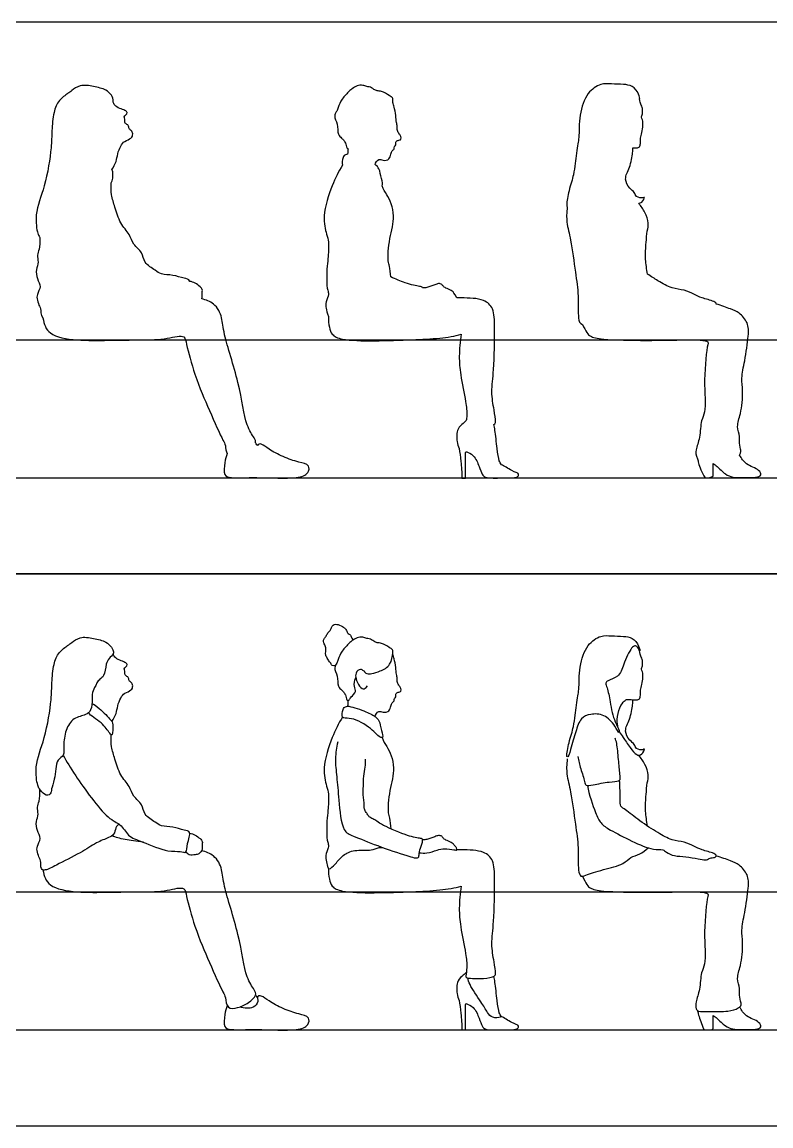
# Model space of a CAD drawing. Header units: millimetres. Extents: x 11.2 to 50.9, y -0.3 to 14.1.
# Drawn here: x 26.87 to 29.349, y 10.298 to 13.955 of the extents above; entities that cross this region are included whole.
import ezdxf

# ---------------------------------------------------------------- set-up
doc = ezdxf.new("R2010")
doc.units = ezdxf.units.MM
for name, color, linetype, true_color in [('AG-DIAGRAM', 7, 'Continuous', 0xfecc66), ('AG-GUIDES', 7, 'Continuous', 0xcccccc), ('AG-OUTLINE', 7, 'Continuous', 0x8000ff), ('AG-PEOPLE', 7, 'Continuous', 0x66ccff), ('X-VPRT', 6, 'Continuous', 0xff00ff)]:
    doc.layers.add(name, color=color, linetype=linetype, true_color=true_color)

msp = doc.modelspace()

# ---------------------------------------------------------------- linework, layer by layer
at = {"layer": 'AG-DIAGRAM'}
for p, q in [((21.9063, 12.4451), (31.503, 12.4451)), ((21.9063, 10.6163), (31.503, 10.6163))]:
    msp.add_line(p, q, dxfattribs=at)
at = {"layer": 'AG-GUIDES'}
for p, q in [((21.9063, 12.9023), (31.503, 12.9023)), ((21.9063, 11.0735), (31.503, 11.0735))]:
    msp.add_line(p, q, dxfattribs=at)
at = {"layer": 'AG-OUTLINE'}
for points, knots in [([(27.1712, 13.6904), (27.1719, 13.7014), (27.1657, 13.7148), (27.147, 13.733), (27.1063, 13.7425), (27.0618, 13.7499), (27.0346, 13.728), (27.0204, 13.7189), (26.9893, 13.6964), (26.9727, 13.656), (26.9673, 13.5932), (26.9679, 13.5382), (26.9473, 13.4098), (26.9094, 13.3245), (26.92, 13.2548), (26.9244, 13.2478), (26.9284, 13.2422)], [1.34035, 1.34035, 1.34035, 1.34035, 1.586226, 1.884048, 2.266528, 2.660866, 2.991907, 3.238179, 3.590077, 3.981094, 4.440113, 4.886602, 5.55424, 6.146054, 6.606571, 6.837979, 6.837979, 6.837979, 6.837979]), ([(28.0969, 13.6887), (28.0977, 13.6986), (28.0972, 13.7049), (28.0849, 13.7125), (28.061, 13.7273), (28.0452, 13.7268), (28.0349, 13.7321), (28.02, 13.7422), (28.0107, 13.7408), (27.9884, 13.7518), (27.9679, 13.7378), (27.9529, 13.7281), (27.9421, 13.7134), (27.9278, 13.7011), (27.9153, 13.6722), (27.9128, 13.6617), (27.9067, 13.6525), (27.9031, 13.6394), (27.9167, 13.6178), (27.9131, 13.5831), (27.9275, 13.5715), (27.9359, 13.5629), (27.9424, 13.5525), (27.9443, 13.5373), (27.9489, 13.5358)], [1.401649, 1.401649, 1.401649, 1.401649, 1.589798, 1.802009, 2.111896, 2.337796, 2.535259, 2.778149, 2.944759, 3.150227, 3.80662, 4.058383, 4.299691, 4.556744, 4.877506, 5.086956, 5.23733, 5.325616, 5.63691, 5.973397, 6.209732, 6.407341, 6.619473, 6.852957, 6.852957, 6.852957, 6.852957]), ([(28.9146, 13.7017), (28.9161, 13.7011), (28.9123, 13.7211), (28.891, 13.7454), (28.8608, 13.7495), (28.8209, 13.7501), (28.785, 13.7535), (28.7372, 13.7205), (28.7134, 13.6494), (28.7146, 13.5741), (28.7092, 13.5483), (28.7008, 13.4908), (28.6973, 13.4512), (28.6812, 13.4016), (28.6728, 13.3612), (28.6731, 13.3506)], [6.143905, 6.143905, 6.143905, 6.143905, 6.374057, 6.705702, 7.018046, 7.380016, 7.720012, 8.134319, 8.635626, 9.136944, 9.415037, 10.006049, 10.382368, 10.800224, 11.148168, 11.148168, 11.148168, 11.148168]), ([(27.1672, 13.4666), (27.1727, 13.4749), (27.1822, 13.4932), (27.1854, 13.5182), (27.1949, 13.5448), (27.2083, 13.562), (27.2317, 13.5685), (27.2381, 13.5848), (27.2313, 13.5967), (27.2233, 13.6013), (27.2219, 13.6134), (27.2168, 13.6157), (27.2079, 13.6225), (27.2115, 13.6337), (27.2054, 13.6421), (27.2133, 13.6476), (27.2198, 13.6558), (27.2097, 13.6642), (27.1926, 13.6684), (27.1756, 13.6791), (27.1725, 13.6868), (27.1712, 13.6904)], [0, 0, 0, 0, 0.314031, 0.603788, 0.90477, 1.168829, 1.442278, 1.663187, 1.86389, 2.035511, 2.221882, 2.355063, 2.533446, 2.719791, 2.884954, 3.048982, 3.216959, 3.399095, 3.646997, 3.898888, 4.093701, 4.093701, 4.093701, 4.093701]), ([(28.0385, 13.483), (28.0402, 13.4897), (28.0496, 13.5048), (28.065, 13.4952), (28.0871, 13.4991), (28.09, 13.518), (28.0941, 13.5292), (28.1032, 13.5346), (28.1007, 13.5434), (28.1085, 13.548), (28.1069, 13.5573), (28.1099, 13.5628), (28.1201, 13.5644), (28.1249, 13.5668), (28.1247, 13.5775), (28.1184, 13.5842), (28.1108, 13.5959), (28.1129, 13.6093), (28.1086, 13.6237), (28.1073, 13.6459), (28.1024, 13.6742), (28.0988, 13.6839), (28.0969, 13.6887)], [0, 0, 0, 0, 0.259158, 0.481037, 0.730125, 0.96621, 1.163781, 1.335045, 1.488135, 1.644399, 1.811037, 1.945011, 2.12376, 2.247996, 2.419329, 2.594677, 2.801673, 3.006957, 3.223868, 3.496365, 3.801256, 4.025291, 4.025291, 4.025291, 4.025291]), ([(28.8919, 13.5387), (28.8991, 13.5381), (28.9133, 13.5376), (28.9177, 13.5503), (28.9164, 13.5661), (28.9209, 13.5849), (28.9264, 13.6065), (28.9258, 13.6317), (28.9191, 13.6398), (28.9249, 13.6514), (28.9251, 13.6689), (28.9187, 13.6832), (28.9162, 13.6913), (28.9146, 13.7017)], [1.392332, 1.392332, 1.392332, 1.392332, 1.663471, 1.861799, 2.102504, 2.367906, 2.661989, 2.960937, 3.142363, 3.347613, 3.601452, 3.843902, 4.047488, 4.047488, 4.047488, 4.047488]), ([(27.9489, 13.5358), (27.9489, 13.5331), (27.9487, 13.5278), (27.9478, 13.5212), (27.9471, 13.5179)], [0, 0, 0, 0, 0.1606689, 0.3416976, 0.3416976, 0.3416976, 0.3416976]), ([(28.9115, 13.3554), (28.915, 13.3552), (28.9243, 13.3583), (28.9335, 13.3783), (28.9244, 13.371), (28.9016, 13.3749), (28.8983, 13.3923), (28.8805, 13.404), (28.8611, 13.4367), (28.8835, 13.4726), (28.892, 13.5218), (28.8919, 13.5332), (28.8919, 13.5387)], [1.047872, 1.047872, 1.047872, 1.047872, 1.191361, 1.433416, 1.566134, 1.827374, 2.051316, 2.311565, 2.639868, 3.007108, 3.406994, 3.640061, 3.640061, 3.640061, 3.640061]), ([(27.9471, 13.5179), (27.936, 13.5149), (27.9319, 13.5077), (27.9278, 13.4868), (27.9308, 13.4814)], [0, 0, 0, 0, 0.2590297, 0.6441337, 0.6441337, 0.6441337, 0.6441337]), ([(27.1646, 13.4225), (27.1702, 13.4287), (27.1711, 13.4552), (27.1688, 13.4639), (27.1672, 13.4666)], [-1.9229001, -1.9229001, -1.9229001, -1.9229001, -1.5406971, -1.3346692, -1.3346692, -1.3346692, -1.3346692]), ([(27.9308, 13.4814), (27.9174, 13.4598), (27.8947, 13.4155), (27.8628, 13.3158), (27.8764, 13.2544), (27.8858, 13.2277), (27.8841, 13.204), (27.8834, 13.1773), (27.8779, 13.1366), (27.877, 13.0726), (27.8871, 13.0544), (27.8747, 13.0288), (27.8759, 13.0074), (27.8795, 12.9927), (27.8847, 12.9794)], [0, 0, 0, 0, 0.512436, 1.109265, 1.566946, 1.870422, 2.146003, 2.457446, 2.82593, 3.654688, 3.90778, 4.208212, 4.482075, 4.75055, 4.75055, 4.75055, 4.75055]), ([(28.0619, 13.4132), (28.0655, 13.4173), (28.0579, 13.4386), (28.0539, 13.4698), (28.0443, 13.4789), (28.0385, 13.483)], [1.9196568, 1.9196568, 1.9196568, 1.9196568, 2.2083703, 2.5548667, 2.8184896, 2.8184896, 2.8184896, 2.8184896]), ([(27.4247, 13.0964), (27.4218, 13.1038), (27.4039, 13.1065), (27.3691, 13.1181), (27.3303, 13.1185), (27.3103, 13.1338), (27.2706, 13.1569), (27.2713, 13.1923), (27.2361, 13.2176), (27.2265, 13.2538), (27.1925, 13.2881), (27.1775, 13.3421), (27.1645, 13.3814), (27.1638, 13.4093), (27.1646, 13.4225)], [4.393917, 4.393917, 4.393917, 4.393917, 4.649589, 5.01043, 5.362189, 5.648308, 6.035754, 6.393828, 6.754666, 7.100548, 7.496023, 7.926619, 8.310368, 8.664834, 8.664834, 8.664834, 8.664834]), ([(28.0909, 13.111), (28.0899, 13.1233), (28.0867, 13.1481), (28.0792, 13.1636), (28.0845, 13.2363), (28.1094, 13.32), (28.0776, 13.3868), (28.0662, 13.4), (28.0619, 13.4132)], [-2.338665, -2.338665, -2.338665, -2.338665, -2.019438, -1.771037, -1.302729, -0.880465, -0.368019, 0, 0, 0, 0]), ([(28.9405, 13.1203), (28.9379, 13.1371), (28.9321, 13.1754), (28.9359, 13.2212), (28.939, 13.2639), (28.9468, 13.2896), (28.933, 13.3263), (28.9195, 13.3447), (28.9115, 13.3554)], [0.177929, 0.177929, 0.177929, 0.177929, 0.492782, 0.901168, 1.222713, 1.505265, 1.84554, 2.175346, 2.175346, 2.175346, 2.175346]), ([(28.6752, 13.3435), (28.6725, 13.3233), (28.6722, 13.2866), (28.6884, 13.2327), (28.7016, 13.125), (28.7136, 13.0515), (28.7096, 12.9783), (28.7158, 12.9568), (28.7255, 12.9539)], [0.101851, 0.101851, 0.101851, 0.101851, 0.444918, 0.898997, 1.495934, 2.014203, 2.5157, 2.787919, 2.787919, 2.787919, 2.787919]), ([(26.9284, 13.2422), (26.9291, 13.2264), (26.9274, 13.2019), (26.9183, 13.1837), (26.925, 13.1595), (26.915, 13.1353), (26.9174, 13.1047), (26.9355, 13.0792), (26.9172, 13.0536), (26.9194, 13.0347), (26.9268, 13.0129), (26.9329, 13.0066), (26.9302, 12.9856), (26.9381, 12.9752)], [-5.952607, -5.952607, -5.952607, -5.952607, -5.60911, -5.323995, -5.02662, -4.711008, -4.37038, -4.039831, -3.716046, -3.441977, -3.153132, -2.964054, -2.646415, -2.646415, -2.646415, -2.646415]), ([(27.4643, 13.0388), (27.467, 13.0468), (27.4648, 13.0558), (27.4681, 13.0696), (27.4589, 13.0792), (27.4432, 13.0917), (27.4309, 13.0953), (27.4247, 13.0964)], [-1.174, -1.174, -1.174, -1.174, -0.949855, -0.735722, -0.528643, -0.261282, 0, 0, 0, 0]), ([(28.1959, 13.0744), (28.1941, 13.0789), (28.1826, 13.0794), (28.1464, 13.0875), (28.1061, 13.1041), (28.0909, 13.111)], [4.6311214, 4.6311214, 4.6311214, 4.6311214, 4.8292889, 5.2589503, 5.5708709, 5.5708709, 5.5708709, 5.5708709]), ([(29.1685, 13.0207), (29.1691, 13.0235), (29.1586, 13.0324), (29.1197, 13.0404), (29.0951, 13.0536), (29.0623, 13.0692), (29.0201, 13.0718), (28.9811, 13.0946), (28.9522, 13.1126), (28.9405, 13.1203)], [4.710081, 4.710081, 4.710081, 4.710081, 4.904305, 5.261144, 5.563237, 5.893127, 6.252466, 6.658706, 6.933569, 6.933569, 6.933569, 6.933569]), ([(28.3091, 13.0412), (28.3005, 13.058), (28.2944, 13.0645), (28.2769, 13.0723), (28.2645, 13.0781), (28.2603, 13.0876), (28.2476, 13.0898), (28.2361, 13.0849), (28.2103, 13.0751), (28.2008, 13.0746), (28.1959, 13.0744)], [1.450201, 1.450201, 1.450201, 1.450201, 1.692318, 1.999665, 2.255732, 2.467713, 2.698661, 2.951457, 3.313656, 3.581009, 3.581009, 3.581009, 3.581009]), ([(27.6429, 12.5614), (27.6439, 12.5667), (27.637, 12.5808), (27.6064, 12.6227), (27.5939, 12.75), (27.5349, 12.9225), (27.5339, 12.9748), (27.5121, 13.0221), (27.4785, 13.035), (27.4643, 13.0388)], [6.616881, 6.616881, 6.616881, 6.616881, 6.841241, 7.242103, 7.896983, 8.520196, 8.929143, 9.345636, 9.644688, 9.644688, 9.644688, 9.644688]), ([(28.4321, 12.6223), (28.4365, 12.6251), (28.4388, 12.6326), (28.4322, 12.6731), (28.4217, 12.7325), (28.4337, 12.8043), (28.4345, 12.9398), (28.4338, 13.0053), (28.3983, 13.0403), (28.3458, 13.0414), (28.3141, 13.0412), (28.3091, 13.0412)], [3.226766, 3.226766, 3.226766, 3.226766, 3.404245, 3.7618, 4.20646, 4.703599, 5.37571, 5.832074, 6.199256, 6.692151, 6.782317, 6.782317, 6.782317, 6.782317]), ([(29.2459, 12.5205), (29.2521, 12.5313), (29.2474, 12.5405), (29.2445, 12.5671), (29.2476, 12.5824), (29.234, 12.6178), (29.2516, 12.6574), (29.258, 12.7329), (29.2506, 12.7758), (29.2633, 12.8337), (29.2757, 12.914), (29.2759, 12.9587), (29.2446, 12.9935), (29.2161, 13.0048), (29.1847, 13.0168), (29.1685, 13.0207)], [6.750751, 6.750751, 6.750751, 6.750751, 6.957707, 7.251766, 7.482864, 7.81562, 8.196854, 8.693094, 9.07278, 9.513186, 10.035403, 10.415698, 10.787489, 11.109422, 11.516265, 11.516265, 11.516265, 11.516265]), ([(26.9381, 12.9752), (26.9431, 12.9541), (26.9528, 12.9162), (27.0548, 12.899), (27.1546, 12.9013), (27.263, 12.9024), (27.3435, 12.9027), (27.4089, 12.923), (27.4133, 12.8849), (27.4465, 12.7658), (27.4885, 12.6724), (27.5329, 12.5708), (27.5435, 12.5555), (27.5449, 12.5332), (27.5487, 12.5256)], [0, 0, 0, 0, 0.461865, 1.019672, 1.606044, 2.199499, 2.734365, 3.153121, 3.390003, 3.819688, 4.426374, 5.025975, 5.288713, 5.542018, 5.542018, 5.542018, 5.542018]), ([(27.8847, 12.9794), (27.8837, 12.9677), (27.886, 12.9435), (27.8952, 12.9176), (27.9295, 12.9005), (28.0393, 12.8984), (28.1597, 12.9025), (28.2478, 12.9065), (28.303, 12.9148), (28.3239, 12.9213)], [0, 0, 0, 0, 0.350825, 0.660364, 1.065455, 1.66993, 2.334947, 2.90362, 3.373563, 3.373563, 3.373563, 3.373563]), ([(28.7255, 12.9539), (28.7298, 12.9434), (28.7418, 12.9234), (28.7494, 12.9139), (28.7899, 12.9023), (28.9504, 12.8997), (29.0572, 12.9029), (29.1449, 12.9022), (29.1378, 12.8798), (29.1245, 12.7666), (29.1364, 12.6646), (29.1164, 12.6359), (29.1162, 12.5789), (29.0996, 12.54), (29.1003, 12.5207), (29.1067, 12.5085)], [0, 0, 0, 0, 0.335082, 0.677774, 1.086435, 1.674353, 2.307544, 2.790197, 2.930909, 3.539363, 4.130004, 4.451195, 4.874063, 5.252738, 5.52397, 5.52397, 5.52397, 5.52397]), ([(28.3239, 12.9213), (28.3196, 12.8972), (28.3158, 12.8469), (28.3204, 12.7876), (28.3392, 12.6991), (28.3438, 12.66), (28.3413, 12.6399), (28.3406, 12.6349)], [0, 0, 0, 0, 0.488296, 0.937949, 1.476909, 1.868614, 2.027853, 2.027853, 2.027853, 2.027853]), ([(28.3406, 12.6349), (28.3372, 12.632), (28.3308, 12.625), (28.3084, 12.6093), (28.3078, 12.564), (28.3182, 12.5427), (28.3235, 12.4982), (28.3259, 12.4631), (28.326, 12.4447), (28.33, 12.4447), (28.3339, 12.4447), (28.3378, 12.4447), (28.3377, 12.4613), (28.3377, 12.4932), (28.3384, 12.5204), (28.3381, 12.5328), (28.3441, 12.531), (28.3683, 12.5205), (28.3832, 12.4836), (28.3922, 12.4572), (28.404, 12.4432), (28.4591, 12.4454), (28.4964, 12.4449), (28.5103, 12.4475), (28.5181, 12.4607), (28.4901, 12.4664), (28.4643, 12.4868), (28.4569, 12.4881)], [0, 0, 0, 0, 0.211506, 0.500394, 0.870818, 1.154025, 1.52998, 1.9565, 1.9565, 1.9565, 2.153403, 2.153403, 2.153403, 2.558386, 2.863053, 3.03605, 3.14649, 3.429914, 3.794635, 4.098782, 4.338088, 4.756952, 5.116445, 5.322488, 5.499745, 5.786684, 6.140831, 6.140831, 6.140831, 6.140831]), ([(28.4569, 12.4881), (28.4542, 12.4925), (28.448, 12.5024), (28.4427, 12.5422), (28.4359, 12.6022), (28.4333, 12.6156), (28.4321, 12.6223)], [0, 0, 0, 0, 0.224239, 0.58843, 1.032807, 1.289815, 1.289815, 1.289815, 1.289815]), ([(27.5487, 12.5256), (27.5447, 12.5157), (27.5405, 12.4974), (27.5353, 12.4516), (27.5656, 12.4435), (27.6485, 12.4486), (27.7746, 12.44), (27.8185, 12.4568), (27.8232, 12.4897), (27.783, 12.4973), (27.7357, 12.5133), (27.6866, 12.5392), (27.6647, 12.5582), (27.6519, 12.5584), (27.6494, 12.5521)], [0, 0, 0, 0, 0.323353, 0.689423, 0.967399, 1.481284, 2.114624, 2.487589, 2.759348, 3.101642, 3.52381, 3.916663, 4.229484, 4.427658, 4.427658, 4.427658, 4.427658]), ([(27.6494, 12.5521), (27.6477, 12.5538), (27.6447, 12.5578), (27.6435, 12.5602), (27.6429, 12.5614)], [0, 0, 0, 0, 0.1559261, 0.2701788, 0.2701788, 0.2701788, 0.2701788]), ([(29.1067, 12.5085), (29.1077, 12.5034), (29.1092, 12.4938), (29.1195, 12.4633), (29.1317, 12.4451), (29.1388, 12.4451), (29.1459, 12.4451), (29.1585, 12.4507), (29.1585, 12.4648), (29.1585, 12.4789), (29.1585, 12.4929), (29.1629, 12.4895), (29.1717, 12.483), (29.1978, 12.4561), (29.2231, 12.4462), (29.2534, 12.4461), (29.2967, 12.4454), (29.32, 12.4526), (29.31, 12.4749), (29.2646, 12.4876), (29.2518, 12.5097), (29.2459, 12.5205)], [-0.620148, -0.620148, -0.620148, -0.620148, -0.401175, -0.007079, -0.007079, -0.007079, 0.235415, 0.235415, 0.235415, 0.575999, 0.575999, 0.575999, 0.803252, 1.139825, 1.427956, 1.735614, 2.111185, 2.350475, 2.576446, 2.952558, 3.292212, 3.292212, 3.292212, 3.292212])]:
    msp.add_open_spline(points, degree=3, knots=knots, dxfattribs=at)
msp.add_open_spline([(28.6731, 13.3506), (28.6732, 13.3462), (28.674, 13.3432), (28.6752, 13.3435)], degree=3, dxfattribs=at)
at = {"layer": 'AG-PEOPLE'}
for centre, start, end in [((29.1317, 10.6219), 205.6604, 270), ((29.1529, 10.6219), 270, 360)]:
    msp.add_arc(centre, 0.00562, start, end, dxfattribs=at)
for points, knots in [([(27.9065, 11.8221), (27.9033, 11.8217), (27.8954, 11.8217), (27.8906, 11.8341), (27.8855, 11.838), (27.878, 11.8516), (27.8733, 11.8608), (27.8765, 11.8761), (27.8742, 11.8881), (27.8656, 11.9022), (27.8691, 11.9117), (27.8767, 11.9208), (27.8816, 11.9313), (27.8874, 11.9371), (27.8919, 11.9416), (27.8973, 11.9608), (27.9169, 11.9605), (27.9342, 11.9505), (27.9432, 11.9439), (27.9459, 11.9296), (27.9584, 11.9261), (27.9594, 11.9176), (27.9648, 11.9084)], [0, 0, 0, 0, 0.187051, 0.388944, 0.543696, 0.771586, 0.964542, 1.190362, 1.401713, 1.634577, 1.813726, 2.017797, 2.22115, 2.385622, 2.534842, 2.780547, 3.023187, 3.288834, 3.484439, 3.697138, 3.89478, 4.088908, 4.088908, 4.088908, 4.088908]), ([(27.1172, 11.766), (27.1204, 11.7701), (27.1264, 11.779), (27.1434, 11.7882), (27.1466, 11.8287), (27.1561, 11.8466), (27.1722, 11.8609), (27.1736, 11.8688), (27.1657, 11.886), (27.147, 11.9042), (27.1063, 11.9137), (27.0618, 11.9211), (27.0346, 11.8992), (27.0204, 11.8901), (26.9893, 11.8676), (26.9727, 11.8272), (26.9673, 11.7644), (26.9679, 11.7094), (26.9473, 11.581), (26.9094, 11.4957), (26.92, 11.426), (26.9262, 11.4161), (26.947, 11.3889), (26.9663, 11.3967), (26.9656, 11.4129), (26.9771, 11.4419), (26.9806, 11.4805), (26.9848, 11.5117), (27.0107, 11.5246), (27.0061, 11.5602), (27.012, 11.6089), (27.0375, 11.652), (27.0806, 11.6578), (27.1, 11.6743), (27.1018, 11.7126), (27.1019, 11.7397), (27.1119, 11.7525), (27.1172, 11.766)], [0, 0, 0, 0, 0.224304, 0.464686, 0.81807, 1.085781, 1.34035, 1.491657, 1.72993, 2.018543, 2.389197, 2.771341, 3.092147, 3.330803, 3.671821, 4.050747, 4.495573, 4.928256, 5.57525, 6.148765, 6.595042, 6.819295, 7.091059, 7.482875, 7.866009, 8.30003, 8.650837, 8.9726, 9.248545, 9.571487, 9.978635, 10.370173, 10.732866, 11.005941, 11.352424, 11.652278, 11.920839, 11.920839, 11.920839, 11.920839]), ([(28.0008, 11.8054), (28.0035, 11.8017), (28.0113, 11.7944), (28.0288, 11.796), (28.0567, 11.8047), (28.0913, 11.8225), (28.0982, 11.8642), (28.0972, 11.8761), (28.0849, 11.8837), (28.061, 11.8985), (28.0452, 11.898), (28.0349, 11.9033), (28.02, 11.9134), (28.0107, 11.912), (27.9884, 11.923), (27.9679, 11.909), (27.9529, 11.8993), (27.9421, 11.8846), (27.9278, 11.8723), (27.9153, 11.8434), (27.9125, 11.8315), (27.9003, 11.815), (27.9167, 11.789), (27.9131, 11.7543), (27.9275, 11.7427), (27.9359, 11.7341), (27.9424, 11.7237), (27.9448, 11.7036), (27.9538, 11.7099), (27.9586, 11.7196), (27.9784, 11.7367), (27.9676, 11.7536), (27.9703, 11.7726), (27.9749, 11.7833)], [0, 0, 0, 0, 0.217418, 0.45046, 0.765414, 1.122742, 1.485389, 1.673039, 1.884688, 2.193756, 2.419058, 2.615998, 2.858244, 3.024414, 3.229338, 3.883993, 4.13509, 4.375759, 4.632132, 4.952045, 5.160941, 5.398969, 5.709439, 6.045035, 6.280745, 6.477831, 6.689401, 6.922267, 7.066336, 7.267627, 7.542925, 7.788062, 8.066875, 8.066875, 8.066875, 8.066875]), ([(28.6731, 11.5218), (28.6781, 11.5167), (28.6886, 11.5543), (28.7031, 11.603), (28.7172, 11.6501), (28.7527, 11.6644), (28.799, 11.6628), (28.8322, 11.6277), (28.8467, 11.5948), (28.8487, 11.6116), (28.8293, 11.6375), (28.8169, 11.7018), (28.8092, 11.7474), (28.8004, 11.7651), (28.8101, 11.7751), (28.8482, 11.7847), (28.8606, 11.8267), (28.8847, 11.8814), (28.8988, 11.8901), (28.9087, 11.8858), (28.9175, 11.8648), (28.9123, 11.8923), (28.891, 11.9166), (28.8608, 11.9207), (28.8209, 11.9213), (28.785, 11.9247), (28.7372, 11.8917), (28.7134, 11.8206), (28.7146, 11.7453), (28.7092, 11.7195), (28.7008, 11.662), (28.6973, 11.6224), (28.6812, 11.5728), (28.6728, 11.5324), (28.6731, 11.5218)], [0, 0, 0, 0, 0.274962, 0.714104, 1.109366, 1.448736, 1.830399, 2.243209, 2.535645, 2.691073, 3.018109, 3.4962, 3.896694, 4.129941, 4.319548, 4.661945, 5.048568, 5.496022, 5.70708, 5.889991, 6.102158, 6.334229, 6.668641, 6.983591, 7.34858, 7.691413, 8.109176, 8.614665, 9.120165, 9.400579, 9.996521, 10.37598, 10.797321, 11.148168, 11.148168, 11.148168, 11.148168]), ([(27.1672, 11.6378), (27.1727, 11.6461), (27.1822, 11.6644), (27.1854, 11.6894), (27.1949, 11.716), (27.2083, 11.7332), (27.2317, 11.7397), (27.2381, 11.756), (27.2313, 11.7679), (27.2233, 11.7725), (27.2219, 11.7846), (27.2168, 11.7869), (27.2079, 11.7937), (27.2115, 11.8049), (27.2054, 11.8133), (27.2133, 11.8188), (27.2198, 11.827), (27.2097, 11.8354), (27.1926, 11.8396), (27.1756, 11.8503), (27.1725, 11.858), (27.1712, 11.8616)], [0, 0, 0, 0, 0.314031, 0.603788, 0.90477, 1.168829, 1.442278, 1.663187, 1.86389, 2.035511, 2.221882, 2.355063, 2.533446, 2.719791, 2.884954, 3.048982, 3.216959, 3.399095, 3.646997, 3.898888, 4.093701, 4.093701, 4.093701, 4.093701]), ([(28.0385, 11.6542), (28.0402, 11.6609), (28.0496, 11.676), (28.065, 11.6664), (28.0871, 11.6703), (28.09, 11.6892), (28.0941, 11.7004), (28.1032, 11.7058), (28.1007, 11.7146), (28.1085, 11.7192), (28.1069, 11.7285), (28.1099, 11.734), (28.1201, 11.7356), (28.1249, 11.738), (28.1247, 11.7487), (28.1184, 11.7554), (28.1108, 11.7671), (28.1129, 11.7805), (28.1086, 11.7949), (28.1073, 11.8171), (28.1024, 11.8454), (28.0988, 11.8551), (28.0969, 11.8599)], [0, 0, 0, 0, 0.259158, 0.481037, 0.730125, 0.96621, 1.163781, 1.335045, 1.488135, 1.644399, 1.811037, 1.945011, 2.12376, 2.247996, 2.419329, 2.594677, 2.801673, 3.006957, 3.223868, 3.496365, 3.801256, 4.025291, 4.025291, 4.025291, 4.025291]), ([(28.8438, 11.617), (28.8415, 11.6259), (28.8383, 11.6444), (28.8473, 11.6835), (28.8623, 11.7064), (28.8743, 11.7123), (28.8914, 11.7095), (28.9133, 11.7088), (28.9177, 11.7215), (28.9164, 11.7373), (28.9209, 11.7561), (28.9264, 11.7777), (28.9258, 11.8029), (28.9191, 11.811), (28.9249, 11.8226), (28.9251, 11.8401), (28.9187, 11.8544), (28.9162, 11.8625), (28.9146, 11.8729)], [0, 0, 0, 0, 0.312765, 0.689517, 0.994893, 1.197624, 1.447496, 1.713002, 1.907209, 2.142913, 2.402801, 2.690775, 2.983512, 3.161168, 3.362154, 3.610719, 3.848131, 4.047488, 4.047488, 4.047488, 4.047488]), ([(28.0008, 11.8054), (27.9979, 11.808), (27.9902, 11.8136), (27.9681, 11.7994), (27.9809, 11.7588), (27.9979, 11.7432), (28.0081, 11.7477), (28.0131, 11.7562)], [0, 0, 0, 0, 0.216928, 0.495181, 0.894443, 1.186891, 1.403127, 1.403127, 1.403127, 1.403127]), ([(27.9489, 11.707), (27.9489, 11.7043), (27.9487, 11.699), (27.9478, 11.6924), (27.9471, 11.6891)], [0, 0, 0, 0, 0.1606689, 0.3416976, 0.3416976, 0.3416976, 0.3416976]), ([(28.8474, 11.6035), (28.8516, 11.5975), (28.8599, 11.5853), (28.8826, 11.552), (28.9023, 11.5253), (28.9226, 11.526), (28.9335, 11.5495), (28.9244, 11.5422), (28.9016, 11.5461), (28.8983, 11.5635), (28.8805, 11.5752), (28.8611, 11.6079), (28.8835, 11.6438), (28.892, 11.693), (28.8919, 11.7044), (28.8919, 11.7099)], [0, 0, 0, 0, 0.267621, 0.634032, 0.957428, 1.191361, 1.433416, 1.566134, 1.827374, 2.051316, 2.311565, 2.639868, 3.007108, 3.406994, 3.640061, 3.640061, 3.640061, 3.640061]), ([(27.1007, 11.6962), (27.1066, 11.6959), (27.131, 11.6775), (27.1645, 11.6423), (27.1713, 11.6329), (27.1698, 11.5867), (27.1586, 11.5998), (27.1367, 11.6349), (27.0954, 11.657), (27.09, 11.6668)], [0.499195, 0.499195, 0.499195, 0.499195, 0.769436, 1.222599, 1.507231, 1.817168, 2.055592, 2.455414, 2.867393, 2.867393, 2.867393, 2.867393]), ([(27.9471, 11.6891), (27.936, 11.6861), (27.9318, 11.6787), (27.9252, 11.6452), (27.9573, 11.653), (28.0189, 11.6246), (28.0512, 11.5855), (28.0675, 11.5827), (28.0579, 11.6098), (28.0539, 11.641), (28.0382, 11.6559), (28.0035, 11.6739), (27.9584, 11.6877), (27.9471, 11.6891)], [0, 0, 0, 0, 0.199632, 0.504788, 0.788147, 1.288597, 1.716311, 1.886085, 2.172861, 2.517033, 2.778887, 3.163477, 3.615056, 3.615056, 3.615056, 3.615056]), ([(27.9308, 11.6526), (27.9174, 11.631), (27.8947, 11.5867), (27.8628, 11.487), (27.8764, 11.4256), (27.8858, 11.3989), (27.8841, 11.3752), (27.8834, 11.3485), (27.8779, 11.3078), (27.877, 11.2438), (27.8871, 11.2256), (27.8747, 11.2), (27.8759, 11.1786), (27.8806, 11.159), (27.8859, 11.1442), (27.9097, 11.1684), (27.9313, 11.1963), (27.9699, 11.215), (28.0265, 11.2081), (28.045, 11.2203), (28.0604, 11.2204), (28.0648, 11.2201)], [0, 0, 0, 0, 0.498173, 1.07839, 1.523333, 1.818362, 2.086272, 2.389046, 2.747275, 3.552965, 3.799012, 4.091082, 4.357323, 4.618325, 4.794694, 5.087053, 5.438837, 5.80579, 6.22531, 6.528735, 6.640019, 6.640019, 6.640019, 6.640019]), ([(27.0052, 11.5267), (27.0183, 11.5034), (27.0425, 11.4623), (27.1486, 11.3128), (27.1982, 11.3005), (27.2193, 11.2552), (27.2648, 11.2416), (27.3503, 11.2042), (27.3905, 11.2096), (27.4162, 11.1992), (27.4146, 11.2345), (27.432, 11.2735), (27.4039, 11.2777), (27.3691, 11.2893), (27.3303, 11.2897), (27.3103, 11.305), (27.2706, 11.3281), (27.2713, 11.3635), (27.2361, 11.3888), (27.2265, 11.425), (27.1925, 11.4593), (27.1775, 11.5133), (27.1645, 11.5526), (27.1638, 11.5805), (27.1646, 11.5937)], [0, 0, 0, 0, 0.512527, 1.267384, 1.67596, 2.138279, 2.616109, 3.163448, 3.528421, 3.771329, 4.078644, 4.426786, 4.680491, 5.038555, 5.387606, 5.671524, 6.055988, 6.411306, 6.769367, 7.112587, 7.505018, 7.9323, 8.313096, 8.664834, 8.664834, 8.664834, 8.664834]), ([(27.915, 11.57), (27.9108, 11.5519), (27.9049, 11.5146), (27.9119, 11.4523), (27.9183, 11.3806), (27.9273, 11.2745), (27.9679, 11.2579), (28.0486, 11.2249), (28.1364, 11.1954), (28.1858, 11.1804), (28.183, 11.2024), (28.1906, 11.2237), (28.1995, 11.2499), (28.1826, 11.2506), (28.1366, 11.2609), (28.0597, 11.2957), (28.0424, 11.3095), (28.0282, 11.3166), (28.0208, 11.3207), (28.0175, 11.324), (28.0107, 11.3346), (28.0073, 11.3388), (28.0008, 11.3517), (28.0036, 11.3619), (27.9979, 11.396), (28.0004, 11.4229), (27.9995, 11.457), (28.0073, 11.4865), (28.0071, 11.5046), (28.0067, 11.5135)], [0, 0, 0, 0, 0.439546, 0.897443, 1.417553, 2.001193, 2.362021, 2.91104, 3.506166, 3.870979, 4.088853, 4.38757, 4.66693, 4.857546, 5.270836, 5.816314, 6.094015, 6.320703, 6.487056, 6.61529, 6.818567, 6.966793, 7.177213, 7.369732, 7.708183, 8.024884, 8.364932, 8.69065, 8.994493, 8.994493, 8.994493, 8.994493]), ([(28.0619, 11.5844), (28.0662, 11.5712), (28.0776, 11.558), (28.1094, 11.4912), (28.0845, 11.4075), (28.0792, 11.3348), (28.0867, 11.3193), (28.0899, 11.2945), (28.0909, 11.2822)], [0, 0, 0, 0, 0.368019, 0.880465, 1.302729, 1.771037, 2.019438, 2.338665, 2.338665, 2.338665, 2.338665]), ([(28.7097, 11.5221), (28.7127, 11.5083), (28.7184, 11.4824), (28.7331, 11.4409), (28.7353, 11.4231), (28.7636, 11.4286), (28.8118, 11.4382), (28.8443, 11.4401), (28.8519, 11.4452), (28.8491, 11.4663), (28.8447, 11.5116), (28.84, 11.5647), (28.8356, 11.5772), (28.8338, 11.5832)], [0, 0, 0, 0, 0.362859, 0.732699, 0.935265, 1.203664, 1.613817, 1.926125, 2.06827, 2.304865, 2.695571, 3.102172, 3.34446, 3.34446, 3.34446, 3.34446]), ([(28.9405, 11.2915), (28.9379, 11.3083), (28.9321, 11.3466), (28.9359, 11.3924), (28.939, 11.4351), (28.9468, 11.4608), (28.933, 11.4975), (28.9195, 11.5159), (28.9115, 11.5266)], [0.177929, 0.177929, 0.177929, 0.177929, 0.492782, 0.901168, 1.222713, 1.505265, 1.84554, 2.175346, 2.175346, 2.175346, 2.175346]), ([(28.6752, 11.5147), (28.6725, 11.4945), (28.6722, 11.4578), (28.6884, 11.4039), (28.7016, 11.2962), (28.7136, 11.2227), (28.7096, 11.1495), (28.7176, 11.1213), (28.7392, 11.1298), (28.7913, 11.1472), (28.8629, 11.1637), (28.8838, 11.1895), (28.9164, 11.1969), (28.9343, 11.2116), (28.9428, 11.2193)], [0.101851, 0.101851, 0.101851, 0.101851, 0.433028, 0.871369, 1.447616, 1.947923, 2.432039, 2.694823, 2.924617, 3.346729, 3.752271, 4.062758, 4.376585, 4.703655, 4.703655, 4.703655, 4.703655]), ([(27.1907, 11.2982), (27.1866, 11.2948), (27.1778, 11.2856), (27.1757, 11.2618), (27.1545, 11.2524), (27.1127, 11.236), (27.0628, 11.2018), (26.9861, 11.1642), (26.949, 11.1435), (26.929, 11.1473), (26.9329, 11.1778), (26.9268, 11.1841), (26.9194, 11.2059), (26.9172, 11.2248), (26.9355, 11.2504), (26.9174, 11.2759), (26.915, 11.3065), (26.925, 11.3307), (26.9183, 11.3549), (26.9274, 11.3731), (26.9291, 11.3976), (26.9284, 11.4135)], [0.064558, 0.064558, 0.064558, 0.064558, 0.268481, 0.550558, 0.818202, 1.206818, 1.675739, 2.228182, 2.606557, 2.824196, 3.124879, 3.303863, 3.577288, 3.836726, 4.143226, 4.456128, 4.778572, 5.077335, 5.358835, 5.62873, 5.953888, 5.953888, 5.953888, 5.953888]), ([(28.7418, 11.4257), (28.7469, 11.3951), (28.7674, 11.3377), (28.784, 11.2999), (28.819, 11.2763), (28.8884, 11.2415), (28.956, 11.2108), (28.9916, 11.2159), (29.0031, 11.2031), (29.0309, 11.1908), (29.0672, 11.1914), (29.1075, 11.1827), (29.1305, 11.1783), (29.1401, 11.1805), (29.145, 11.1857), (29.1585, 11.1856), (29.1726, 11.1917), (29.1586, 11.2036), (29.1197, 11.2116), (29.0951, 11.2248), (29.0623, 11.2404), (29.0201, 11.243), (28.9737, 11.2701), (28.9161, 11.3065), (28.8702, 11.3446), (28.8496, 11.3561), (28.8503, 11.3818), (28.8492, 11.4295), (28.8486, 11.4385), (28.8483, 11.4431)], [0, 0, 0, 0, 0.538264, 0.888787, 1.236535, 1.736476, 2.222222, 2.533647, 2.7499, 3.048129, 3.389973, 3.752333, 4.01921, 4.182919, 4.322804, 4.531343, 4.716178, 4.90987, 5.265731, 5.566994, 5.89598, 6.254334, 6.65946, 7.131188, 7.561506, 7.81026, 8.084777, 8.469851, 8.677722, 8.677722, 8.677722, 8.677722]), ([(27.4247, 11.2676), (27.4309, 11.2665), (27.4432, 11.2629), (27.4589, 11.2504), (27.4681, 11.2408), (27.4648, 11.227), (27.4682, 11.213), (27.4555, 11.1978), (27.4429, 11.1967), (27.4223, 11.1934), (27.4149, 11.202), (27.412, 11.2062)], [0, 0, 0, 0, 0.250441, 0.506709, 0.705196, 0.910445, 1.12529, 1.362076, 1.567933, 1.819302, 2.040759, 2.040759, 2.040759, 2.040759]), ([(27.2713, 11.2376), (27.248, 11.2406), (27.1979, 11.2478), (27.1815, 11.2542), (27.1669, 11.2586)], [10.7261204, 10.7261204, 10.7261204, 10.7261204, 11.0194502, 11.4069619, 11.4069619, 11.4069619, 11.4069619]), ([(28.1847, 11.2033), (28.1932, 11.2018), (28.2104, 11.1998), (28.2442, 11.2124), (28.2678, 11.2174), (28.2977, 11.2137), (28.3112, 11.2102), (28.308, 11.2198), (28.3028, 11.2267), (28.2944, 11.2357), (28.2769, 11.2435), (28.2645, 11.2493), (28.2603, 11.2588), (28.2476, 11.261), (28.2361, 11.2561), (28.2103, 11.2463), (28.2008, 11.2458), (28.1959, 11.2456)], [0, 0, 0, 0, 0.29851, 0.645918, 0.942893, 1.27016, 1.452507, 1.603503, 1.781568, 1.986033, 2.245583, 2.461829, 2.640845, 2.835877, 3.04936, 3.355233, 3.581009, 3.581009, 3.581009, 3.581009]), ([(26.9381, 11.1464), (26.9431, 11.1253), (26.9528, 11.0874), (27.0548, 11.0702), (27.1546, 11.0725), (27.263, 11.0736), (27.3435, 11.0739), (27.4089, 11.0942), (27.4133, 11.0561), (27.4465, 10.937), (27.4885, 10.8436), (27.5329, 10.742), (27.5442, 10.7257), (27.5459, 10.6839), (27.5873, 10.6888), (27.6189, 10.7042), (27.6478, 10.7297), (27.6375, 10.7513), (27.6064, 10.7939), (27.5939, 10.9212), (27.5349, 11.0937), (27.5339, 11.146), (27.5121, 11.1933), (27.4785, 11.2062), (27.4643, 11.21)], [0, 0, 0, 0, 0.461865, 1.019672, 1.606044, 2.199499, 2.734365, 3.153121, 3.390003, 3.819688, 4.426374, 5.025975, 5.288713, 5.615794, 5.907245, 6.263664, 6.595321, 6.841241, 7.242103, 7.896983, 8.520196, 8.929143, 9.345636, 9.644688, 9.644688, 9.644688, 9.644688]), ([(28.3239, 11.0925), (28.3196, 11.0684), (28.3158, 11.0181), (28.3204, 10.9588), (28.3392, 10.8703), (28.3444, 10.8261), (28.3389, 10.7963), (28.3386, 10.7888), (28.3639, 10.7858), (28.3956, 10.7855), (28.435, 10.7914), (28.4388, 10.8038), (28.4322, 10.8443), (28.4217, 10.9037), (28.4337, 10.9755), (28.4345, 11.111), (28.4338, 11.1765), (28.3983, 11.2115), (28.3458, 11.2126), (28.3141, 11.2124), (28.3092, 11.2124)], [0, 0, 0, 0, 0.488296, 0.937949, 1.476909, 1.868614, 2.167762, 2.294587, 2.557113, 2.903749, 3.247147, 3.423609, 3.779114, 4.221225, 4.715514, 5.383773, 5.837521, 6.202599, 6.692668, 6.782317, 6.782317, 6.782317, 6.782317]), ([(28.7255, 11.1251), (28.7298, 11.1146), (28.7418, 11.0946), (28.7494, 11.0851), (28.7899, 11.0735), (28.9504, 11.0709), (29.0572, 11.0741), (29.1449, 11.0734), (29.1378, 11.051), (29.1245, 10.9378), (29.1364, 10.8358), (29.1164, 10.8071), (29.1162, 10.7501), (29.0996, 10.7112), (29.1005, 10.6862), (29.1094, 10.6747), (29.1498, 10.679), (29.2054, 10.6749), (29.2404, 10.6862), (29.2541, 10.6985), (29.2474, 10.7117), (29.2445, 10.7383), (29.2476, 10.7536), (29.234, 10.789), (29.2516, 10.8286), (29.258, 10.9041), (29.2506, 10.947), (29.2633, 11.0049), (29.2757, 11.0852), (29.2759, 11.1299), (29.2446, 11.1647), (29.2161, 11.176), (29.1847, 11.188), (29.1685, 11.1919)], [0, 0, 0, 0, 0.326869, 0.66116, 1.059803, 1.63331, 2.25098, 2.721802, 2.859065, 3.452604, 4.028767, 4.342085, 4.754587, 5.12398, 5.388564, 5.573717, 5.916593, 6.346526, 6.681794, 6.894039, 7.094772, 7.379989, 7.604139, 7.92689, 8.296661, 8.77798, 9.14625, 9.573414, 10.079929, 10.44879, 10.809402, 11.121655, 11.516265, 11.516265, 11.516265, 11.516265]), ([(27.8847, 11.1506), (27.8837, 11.1389), (27.886, 11.1147), (27.8952, 11.0888), (27.9295, 11.0717), (28.0393, 11.0696), (28.1597, 11.0737), (28.2478, 11.0777), (28.303, 11.086), (28.3239, 11.0925)], [0, 0, 0, 0, 0.350825, 0.660364, 1.065455, 1.66993, 2.334947, 2.90362, 3.373563, 3.373563, 3.373563, 3.373563]), ([(28.3406, 10.8061), (28.3372, 10.8032), (28.3308, 10.7962), (28.3084, 10.7805), (28.3078, 10.7352), (28.3182, 10.7139), (28.3235, 10.6694), (28.3259, 10.6343), (28.326, 10.6159)], [0, 0, 0, 0, 0.210041, 0.496927, 0.864785, 1.14603, 1.519379, 1.942944, 1.942944, 1.942944, 1.942944]), ([(28.4569, 10.6593), (28.4542, 10.6637), (28.448, 10.6736), (28.4427, 10.7134), (28.4359, 10.7734), (28.4333, 10.7868), (28.4321, 10.7935)], [0, 0, 0, 0, 0.224239, 0.58843, 1.032807, 1.289815, 1.289815, 1.289815, 1.289815]), ([(28.3378, 10.6159), (28.3377, 10.6325), (28.3377, 10.6644), (28.3384, 10.6916), (28.3381, 10.704), (28.3441, 10.7022), (28.3683, 10.6917), (28.3832, 10.6548), (28.3922, 10.6284), (28.404, 10.6144), (28.4591, 10.6166), (28.4964, 10.6161), (28.5103, 10.6187), (28.5181, 10.6319), (28.4901, 10.6376), (28.4588, 10.6623), (28.4536, 10.6565), (28.425, 10.6539), (28.4094, 10.6752), (28.3899, 10.7089), (28.3506, 10.765), (28.3474, 10.7809), (28.3452, 10.7885)], [2.138482, 2.138482, 2.138482, 2.138482, 2.54066, 2.843216, 3.015014, 3.124689, 3.40615, 3.768343, 4.070383, 4.308031, 4.723993, 5.080995, 5.28561, 5.461639, 5.74659, 6.098283, 6.235157, 6.519269, 6.798323, 7.165043, 7.633041, 7.911291, 7.911291, 7.911291, 7.911291]), ([(27.5487, 10.6968), (27.5447, 10.6869), (27.5405, 10.6686), (27.5353, 10.6228), (27.5656, 10.6147), (27.6485, 10.6198), (27.7746, 10.6112), (27.8185, 10.628), (27.8232, 10.6609), (27.783, 10.6685), (27.7357, 10.6845), (27.6866, 10.7104), (27.6647, 10.7294), (27.6459, 10.7297), (27.6541, 10.7078), (27.6356, 10.6859), (27.605, 10.6868), (27.5913, 10.6923)], [0, 0, 0, 0, 0.318319, 0.678692, 0.95234, 1.458226, 2.081707, 2.448867, 2.716395, 3.053361, 3.468957, 3.855695, 4.163647, 4.358736, 4.59554, 4.878677, 5.251287, 5.251287, 5.251287, 5.251287]), ([(27.6494, 10.7233), (27.6477, 10.725), (27.6447, 10.729), (27.6435, 10.7314), (27.6429, 10.7326)], [0, 0, 0, 0, 0.1559261, 0.2701788, 0.2701788, 0.2701788, 0.2701788]), ([(29.1585, 10.6641), (29.1629, 10.6607), (29.1717, 10.6542), (29.1978, 10.6273), (29.2231, 10.6174), (29.2534, 10.6173), (29.2967, 10.6166), (29.32, 10.6238), (29.31, 10.6461), (29.2646, 10.6588), (29.2518, 10.6809), (29.2459, 10.6917)], [0.575999, 0.575999, 0.575999, 0.575999, 0.803252, 1.139825, 1.427956, 1.735614, 2.111185, 2.350475, 2.576446, 2.952558, 3.292212, 3.292212, 3.292212, 3.292212]), ([(29.1067, 10.6797), (29.1077, 10.6746), (29.1092, 10.665), (29.1195, 10.6345), (29.1267, 10.6195)], [-0.620148, -0.620148, -0.620148, -0.620148, -0.4011747, -0.026755, -0.026755, -0.026755, -0.026755])]:
    msp.add_open_spline(points, degree=3, knots=knots, dxfattribs=at)
for points in [[(29.1585, 10.6219), (29.1585, 10.636), (29.1585, 10.6501), (29.1585, 10.6641)], [(28.326, 10.6159), (28.33, 10.6159), (28.3339, 10.6159), (28.3378, 10.6159)], [(29.1317, 10.6163), (29.1388, 10.6163), (29.1459, 10.6163), (29.1529, 10.6163)]]:
    msp.add_open_spline(points, degree=3, dxfattribs=at)
at = {"layer": 'X-VPRT'}
for points in [[(21.6463, 13.9555), (21.6463, 12.1267), (31.7062, 12.1267), (31.7062, 13.9555)], [(21.6463, 12.1267), (21.6463, 10.2979), (31.7062, 10.2979), (31.7062, 12.1267)]]:
    msp.add_lwpolyline(points, close=True, dxfattribs=at)

doc.saveas('drawing.dxf')
